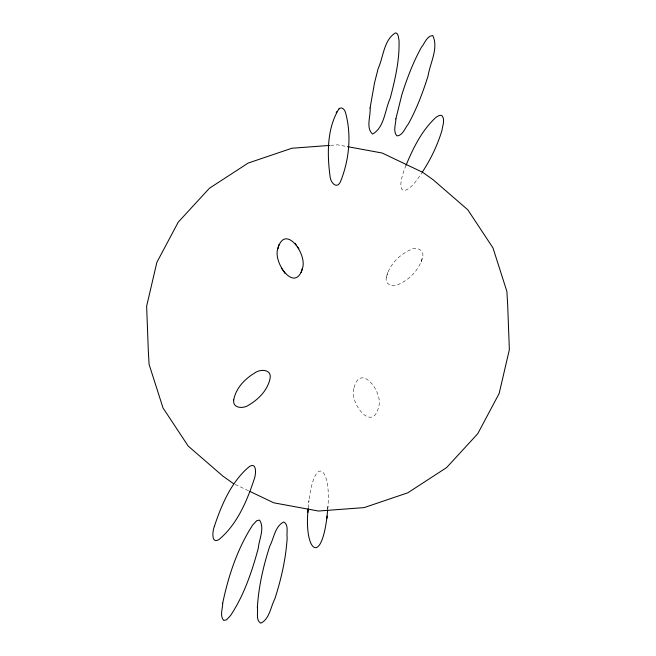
<?xml version="1.0" encoding="UTF-8"?>
<svg xmlns="http://www.w3.org/2000/svg" width="656" height="656" viewBox="0 0 656 656"><rect width="100%" height="100%" fill="white"/><g stroke="black" fill="none" stroke-linecap="round" stroke-linejoin="round"><path stroke-width="0.49" stroke-dasharray="3.28 2.46" d="M327.705 509.212C331.887 467.671 314.503 452.484 308.746 502.635M308.271 507.941L308.976 500.159M327.738 508.835L327.975 506.268M386.417 277.144C384.219 284.343 393.083 287.984 398.479 284.425C409.844 279.448 419.651 269.288 422.595 257.045C424.801 249.846 415.937 246.205 410.533 249.764C399.176 254.741 389.369 264.901 386.417 277.144L387.794 272.306M421.226 261.883L422.595 257.045M406.072 165.197C393.821 194.725 404.973 199.506 421.71 172.995M330.493 145.353L337.61 144.828L346.532 146.468M235.201 484.423L248.985 491M353.871 388.598C349.287 402.997 372.706 433.411 378.758 406.49C383.342 392.091 359.923 361.677 353.871 388.598"/><path stroke-width="0.98" d="M308.213 508.523C303.613 549.408 320.981 567.735 327.082 516.083M326.852 518.56L327.647 509.81M307.853 512.451L308.09 509.884M277.89 248.419C272.543 262.277 295.192 293.888 302.4 268.493C307.738 254.635 285.089 223.024 277.89 248.419L278.579 246.115M278.644 245.926L279.12 244.352M301.17 272.56L301.645 270.985M301.703 270.797L302.4 268.493M406.072 165.197C413.296 147.797 422.005 130.126 436.092 117.235C437.864 116.342 440.307 114.251 442.21 115.915C445.244 120.081 442.415 126.075 441.931 130.56C437.445 145.288 430.746 159.359 422.251 172.184M338.881 108.986C326.811 128.642 327.098 154.045 330.058 176.308C330.386 182.68 337.307 190.33 340.882 180.703C349.295 159.203 351.731 134.242 345.31 111.938C344.613 108.896 340.448 106.001 338.422 109.601M336.208 112.578L337.077 111.405M329.484 145.435L291.887 148.248L248.165 163.065L209.403 188.264L178.26 222.13L156.85 262.367L146.641 306.213L148.313 350.689L149.101 364.4L163.032 407.966L188.198 446.072L222.901 476.133L233.364 483.554M347.516 146.649L382.202 153.037L422.636 172.307L433.099 179.728L467.802 209.789L492.968 247.894L506.899 291.461L507.687 305.171L509.359 349.648L499.15 393.493L477.74 433.731L446.597 467.597L407.835 492.795L364.113 507.613L318.39 511.032L273.798 502.824L249.903 491.434M295.077 243.31L296.52 245.369M297.373 246.615L298.865 248.747M281.424 268.165L282.916 270.297M283.769 271.543L285.212 273.601M233.716 399.963C232.421 408.745 243.893 408.877 248.96 404.932C258.948 399.061 268.091 389.615 270.182 377.84C271.477 369.057 260.006 368.934 254.938 372.87C244.95 378.75 235.807 388.196 233.716 399.963M257.373 607.358C258.275 612.212 255.512 620.076 260.719 623.2C269.518 619.182 270.641 606.857 274.741 599.141C281.211 579.273 285.885 558.699 287.18 537.805C286.278 532.943 289.05 525.079 283.843 521.955C275.044 525.981 273.921 538.305 269.821 546.022C263.351 565.89 258.669 586.456 257.373 607.358M370.082 108.01C370.87 115.809 365.564 128.068 372.616 134.045C384.49 127.51 384.965 109.552 390.181 98.351L390.459 97.326C395.281 78.63 399.766 59.434 398.996 40C398.143 37.482 398.791 33.964 395.74 32.8C383.867 39.335 383.391 57.293 378.184 68.495L374.576 82.59L370.082 108.01M222.704 603.135C222.737 608.629 219.539 615.738 223.712 620.445L226.492 619.846L230.543 615.566C244.04 595.254 251.896 571.745 258.267 548.375C258.956 539.519 264.975 528.334 259.555 520.085L256.775 520.684L252.724 524.964C237.447 548.531 228.436 575.788 222.704 603.135M395.871 118.851C395.904 124.271 392.739 131.29 396.905 135.915C402.964 135.53 404.908 127.961 408.278 124.091C416.568 109.085 422.677 92.996 427.827 76.67L428.04 75.981C429.992 63.304 438.872 47.995 432.739 35.555C426.679 35.941 424.744 43.517 421.373 47.38C413.075 62.386 406.974 78.482 401.825 94.8L395.871 118.851M214.348 526.44C212.667 530.048 210.781 544.677 219.022 539.503C236.972 524.554 246.853 501.373 254.036 479.634C255.717 476.026 257.603 461.398 249.362 466.564C231.412 481.52 221.531 504.702 214.348 526.44"/></g></svg>
